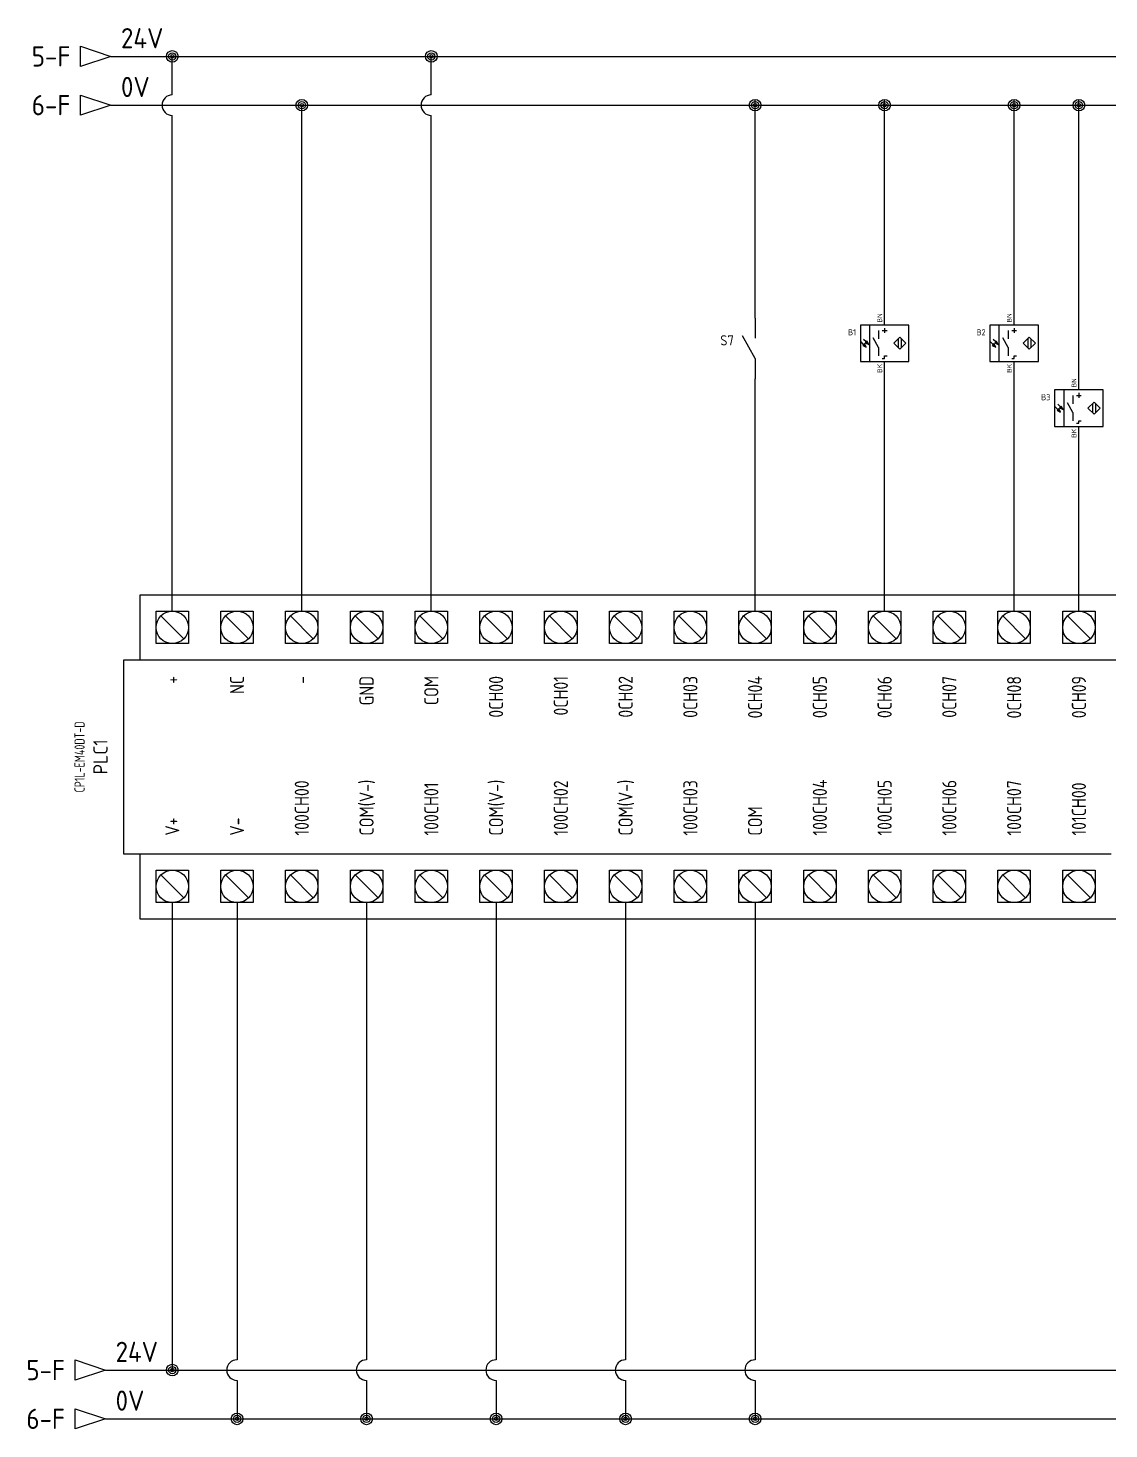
# Model space of a CAD drawing. Header units: millimetres. Extents: x 2029 to 2919, y 1343 to 1689.
# Drawn here: x 2389.4 to 2656.5, y 1343.1 to 1689.3 of the extents above; entities that cross this region are included whole.
import ezdxf
from ezdxf.enums import TextEntityAlignment as Align

# ---------------------------------------------------------------- set-up
doc = ezdxf.new("R2010")
doc.units = ezdxf.units.MM
for name, color, linetype in [('DESC', 150, 'Continuous'), ('SYMS', 7, 'Continuous'), ('TAGS', 150, 'Continuous'), ('TERMS', 123, 'Continuous'), ('WIREREF_DEST', 52, 'Continuous'), ('WIRES', 7, 'Continuous'), ('XREF', 7, 'Continuous')]:
    doc.layers.add(name, color=color, linetype=linetype)
doc.styles.add('WD_IEC', font='ISOCP2.shx', dxfattribs={"height": 4, "bigfont": 'gbcbig.shx'})

# ---------------------------------------------------------------- blocks, each defined once
blk = doc.blocks.new('PLCIO_CP1L40')
for p, q in [((-213.31, 39.3), (-213.31, 23.3)), ((264.28, 39.3), (-213.31, 39.3)), ((-209.31, 27.3), (-209.31, 35.3)), ((-209.31, 35.3), (-201.31, 35.3)), ((-201.31, 35.3), (-201.31, 27.3)), ((-193.31, 27.3), (-193.31, 35.3)), ((-193.31, 35.3), (-185.31, 35.3)), ((-185.31, 35.3), (-185.31, 27.3)), ((-177.31, 27.3), (-177.31, 35.3)), ((-177.31, 35.3), (-169.31, 35.3)), ((-169.31, 35.3), (-169.31, 27.3)), ((-161.31, 27.3), (-161.31, 35.3)), ((-161.31, 27.3), (-161.31, 35.3)), ((-161.31, 35.3), (-153.31, 35.3)), ((-161.31, 35.3), (-153.31, 35.3)), ((-153.31, 35.3), (-153.31, 27.3)), ((-153.31, 35.3), (-153.31, 27.3)), ((-145.31, 27.3), (-145.31, 35.3)), ((-145.31, 35.3), (-137.31, 35.3)), ((-137.31, 35.3), (-137.31, 27.3)), ((-129.31, 27.3), (-129.31, 35.3)), ((-129.31, 35.3), (-121.31, 35.3)), ((-121.31, 35.3), (-121.31, 27.3)), ((-113.31, 27.3), (-113.31, 35.3)), ((-113.31, 35.3), (-105.31, 35.3)), ((-105.31, 35.3), (-105.31, 27.3)), ((-97.31, 27.3), (-97.31, 35.3)), ((-97.31, 35.3), (-89.31, 35.3)), ((-89.31, 35.3), (-89.31, 27.3)), ((-81.31, 27.3), (-81.31, 35.3)), ((-81.31, 35.3), (-73.31, 35.3)), ((-73.31, 35.3), (-73.31, 27.3)), ((-65.31, 27.3), (-65.31, 35.3)), ((-65.31, 35.3), (-57.31, 35.3)), ((-57.31, 35.3), (-57.31, 27.3)), ((-49.31, 27.3), (-49.31, 35.3)), ((-49.31, 35.3), (-41.31, 35.3)), ((-41.31, 35.3), (-41.31, 27.3)), ((-33.31, 27.3), (-33.31, 35.3)), ((-33.31, 35.3), (-25.31, 35.3)), ((-25.31, 35.3), (-25.31, 27.3)), ((-17.31, 27.3), (-17.31, 35.3)), ((-17.31, 35.3), (-9.31, 35.3)), ((-9.31, 35.3), (-9.31, 27.3)), ((-1.31, 27.3), (-1.31, 35.3)), ((-1.31, 35.3), (6.69, 35.3)), ((6.69, 35.3), (6.69, 27.3)), ((14.69, 27.3), (14.69, 35.3)), ((14.69, 35.3), (22.69, 35.3)), ((22.69, 35.3), (22.69, 27.3)), ((-208.14, 34.13), (-202.48, 28.47)), ((-192.14, 34.13), (-186.48, 28.47)), ((-176.14, 34.13), (-170.48, 28.47)), ((-160.14, 34.13), (-154.48, 28.47)), ((-144.14, 34.13), (-138.48, 28.47)), ((-128.14, 34.13), (-122.48, 28.47)), ((-112.14, 34.13), (-106.48, 28.47)), ((-96.14, 34.13), (-90.48, 28.47)), ((-80.14, 34.13), (-74.48, 28.47)), ((-64.14, 34.13), (-58.48, 28.47)), ((-48.14, 34.13), (-42.48, 28.47)), ((-32.14, 34.13), (-26.48, 28.47)), ((-16.14, 34.13), (-10.48, 28.47)), ((-0.14, 34.13), (5.52, 28.47)), ((15.86, 34.13), (21.52, 28.47)), ((-201.31, 27.3), (-209.31, 27.3)), ((-185.31, 27.3), (-193.31, 27.3)), ((-169.31, 27.3), (-177.31, 27.3)), ((-153.31, 27.3), (-161.31, 27.3)), ((-153.31, 27.3), (-161.31, 27.3)), ((-137.31, 27.3), (-145.31, 27.3)), ((-121.31, 27.3), (-129.31, 27.3)), ((-105.31, 27.3), (-113.31, 27.3)), ((-89.31, 27.3), (-97.31, 27.3)), ((-73.31, 27.3), (-81.31, 27.3)), ((-57.31, 27.3), (-65.31, 27.3)), ((-41.31, 27.3), (-49.31, 27.3)), ((-25.31, 27.3), (-33.31, 27.3)), ((-9.31, 27.3), (-17.31, 27.3)), ((6.69, 27.3), (-1.31, 27.3)), ((22.69, 27.3), (14.69, 27.3)), ((-217.31, -24.7), (-217.31, 23.3)), ((-217.31, 23.3), (268.77, 23.3)), ((-213.31, -24.7), (-217.31, -24.7)), ((-213.31, -24.7), (-213.31, -40.7)), ((26.69, -24.7), (-213.31, -24.7)), ((-209.31, -28.7), (-201.31, -28.7)), ((-209.31, -36.7), (-209.31, -28.7)), ((-208.14, -29.87), (-202.48, -35.53)), ((-201.31, -28.7), (-201.31, -36.7)), ((-193.31, -28.7), (-185.31, -28.7)), ((-193.31, -28.7), (-185.31, -28.7)), ((-193.31, -36.7), (-193.31, -28.7)), ((-193.31, -36.7), (-193.31, -28.7)), ((-192.14, -29.87), (-186.48, -35.53)), ((-185.31, -28.7), (-185.31, -36.7)), ((-185.31, -28.7), (-185.31, -36.7)), ((-177.31, -28.7), (-169.31, -28.7)), ((-177.31, -28.7), (-169.31, -28.7)), ((-177.31, -36.7), (-177.31, -28.7)), ((-177.31, -36.7), (-177.31, -28.7)), ((-176.14, -29.87), (-170.48, -35.53)), ((-169.31, -28.7), (-169.31, -36.7)), ((-169.31, -28.7), (-169.31, -36.7)), ((-161.31, -28.7), (-153.31, -28.7)), ((-161.31, -28.7), (-153.31, -28.7)), ((-161.31, -36.7), (-161.31, -28.7)), ((-161.31, -36.7), (-161.31, -28.7)), ((-160.14, -29.87), (-154.48, -35.53)), ((-153.31, -28.7), (-153.31, -36.7)), ((-153.31, -28.7), (-153.31, -36.7)), ((-145.31, -28.7), (-137.31, -28.7)), ((-145.31, -28.7), (-137.31, -28.7)), ((-145.31, -36.7), (-145.31, -28.7)), ((-145.31, -36.7), (-145.31, -28.7)), ((-144.14, -29.87), (-138.48, -35.53)), ((-137.31, -28.7), (-137.31, -36.7)), ((-137.31, -28.7), (-137.31, -36.7)), ((-129.31, -28.7), (-121.31, -28.7)), ((-129.31, -28.7), (-121.31, -28.7)), ((-129.31, -36.7), (-129.31, -28.7)), ((-129.31, -36.7), (-129.31, -28.7)), ((-128.14, -29.87), (-122.48, -35.53)), ((-121.31, -28.7), (-121.31, -36.7)), ((-121.31, -28.7), (-121.31, -36.7)), ((-113.31, -28.7), (-105.31, -28.7)), ((-113.31, -28.7), (-105.31, -28.7)), ((-113.31, -36.7), (-113.31, -28.7)), ((-113.31, -36.7), (-113.31, -28.7)), ((-112.14, -29.87), (-106.48, -35.53)), ((-105.31, -28.7), (-105.31, -36.7)), ((-105.31, -28.7), (-105.31, -36.7)), ((-97.31, -28.7), (-89.31, -28.7)), ((-97.31, -28.7), (-89.31, -28.7)), ((-97.31, -36.7), (-97.31, -28.7)), ((-97.31, -36.7), (-97.31, -28.7)), ((-96.14, -29.87), (-90.48, -35.53)), ((-89.31, -28.7), (-89.31, -36.7)), ((-89.31, -28.7), (-89.31, -36.7)), ((-81.31, -28.7), (-73.31, -28.7)), ((-81.31, -28.7), (-73.31, -28.7)), ((-81.31, -36.7), (-81.31, -28.7)), ((-81.31, -36.7), (-81.31, -28.7)), ((-80.14, -29.87), (-74.48, -35.53)), ((-73.31, -28.7), (-73.31, -36.7)), ((-73.31, -28.7), (-73.31, -36.7)), ((-65.31, -28.7), (-57.31, -28.7)), ((-65.31, -28.7), (-57.31, -28.7)), ((-65.31, -36.7), (-65.31, -28.7)), ((-65.31, -36.7), (-65.31, -28.7)), ((-64.14, -29.87), (-58.48, -35.53)), ((-57.31, -28.7), (-57.31, -36.7)), ((-57.31, -28.7), (-57.31, -36.7)), ((-49.31, -28.7), (-41.31, -28.7)), ((-49.31, -28.7), (-41.31, -28.7)), ((-49.31, -36.7), (-49.31, -28.7)), ((-49.31, -36.7), (-49.31, -28.7)), ((-48.14, -29.87), (-42.48, -35.53)), ((-41.31, -28.7), (-41.31, -36.7)), ((-41.31, -28.7), (-41.31, -36.7)), ((-33.31, -28.7), (-25.31, -28.7)), ((-33.31, -28.7), (-25.31, -28.7)), ((-33.31, -36.7), (-33.31, -28.7)), ((-33.31, -36.7), (-33.31, -28.7)), ((-32.14, -29.87), (-26.48, -35.53)), ((-25.31, -28.7), (-25.31, -36.7)), ((-25.31, -28.7), (-25.31, -36.7)), ((-17.31, -28.7), (-9.31, -28.7)), ((-17.31, -28.7), (-9.31, -28.7)), ((-17.31, -36.7), (-17.31, -28.7)), ((-17.31, -36.7), (-17.31, -28.7)), ((-16.14, -29.87), (-10.48, -35.53)), ((-9.31, -28.7), (-9.31, -36.7)), ((-9.31, -28.7), (-9.31, -36.7)), ((-1.31, -28.7), (6.69, -28.7)), ((-1.31, -28.7), (6.69, -28.7)), ((-1.31, -36.7), (-1.31, -28.7)), ((-1.31, -36.7), (-1.31, -28.7)), ((-0.14, -29.87), (5.52, -35.53)), ((6.69, -28.7), (6.69, -36.7)), ((6.69, -28.7), (6.69, -36.7)), ((14.69, -36.7), (14.69, -28.7)), ((14.69, -36.7), (14.69, -28.7)), ((14.69, -28.7), (22.69, -28.7)), ((14.69, -28.7), (22.69, -28.7)), ((15.86, -29.87), (21.52, -35.53)), ((22.69, -28.7), (22.69, -36.7)), ((22.69, -28.7), (22.69, -36.7)), ((-201.31, -36.7), (-209.31, -36.7)), ((-185.31, -36.7), (-193.31, -36.7)), ((-185.31, -36.7), (-193.31, -36.7)), ((-169.31, -36.7), (-177.31, -36.7)), ((-169.31, -36.7), (-177.31, -36.7)), ((-153.31, -36.7), (-161.31, -36.7)), ((-153.31, -36.7), (-161.31, -36.7)), ((-137.31, -36.7), (-145.31, -36.7)), ((-137.31, -36.7), (-145.31, -36.7)), ((-121.31, -36.7), (-129.31, -36.7)), ((-121.31, -36.7), (-129.31, -36.7)), ((-105.31, -36.7), (-113.31, -36.7)), ((-105.31, -36.7), (-113.31, -36.7)), ((-89.31, -36.7), (-97.31, -36.7)), ((-89.31, -36.7), (-97.31, -36.7)), ((-73.31, -36.7), (-81.31, -36.7)), ((-73.31, -36.7), (-81.31, -36.7)), ((-57.31, -36.7), (-65.31, -36.7)), ((-57.31, -36.7), (-65.31, -36.7)), ((-41.31, -36.7), (-49.31, -36.7)), ((-41.31, -36.7), (-49.31, -36.7)), ((-25.31, -36.7), (-33.31, -36.7)), ((-25.31, -36.7), (-33.31, -36.7)), ((-9.31, -36.7), (-17.31, -36.7)), ((-9.31, -36.7), (-17.31, -36.7)), ((6.69, -36.7), (-1.31, -36.7)), ((6.69, -36.7), (-1.31, -36.7)), ((22.69, -36.7), (14.69, -36.7)), ((22.69, -36.7), (14.69, -36.7)), ((-213.31, -40.7), (264.28, -40.7))]:
    blk.add_line(p, q)
for centre in [(-205.31, 31.3), (-189.31, 31.3), (-173.31, 31.3), (-157.31, 31.3), (-141.31, 31.3), (-125.31, 31.3), (-109.31, 31.3), (-93.31, 31.3), (-77.31, 31.3), (-61.31, 31.3), (-45.31, 31.3), (-29.31, 31.3), (-13.31, 31.3), (2.69, 31.3), (18.69, 31.3), (-205.31, -32.7), (-189.31, -32.7), (-173.31, -32.7), (-157.31, -32.7), (-141.31, -32.7), (-125.31, -32.7), (-109.31, -32.7), (-93.31, -32.7), (-77.31, -32.7), (-61.31, -32.7), (-45.31, -32.7), (-29.31, -32.7), (-13.31, -32.7), (2.69, -32.7), (18.69, -32.7)]:
    blk.add_circle(centre, 4)
at = {"style": 'WD_IEC'}
for tag, p, width in [('DESCA46', (-126.8, 63.23), 0.9), ('DESCB46', (-119.81, 63.23), 0.9), ('DESCA47', (-110.8, 63.23), 0.9), ('DESCB47', (-103.81, 63.23), 0.9), ('DESCA48', (-94.8, 63.23), 0.9), ('DESCB48', (-87.81, 63.23), 0.9), ('DESCA49', (-78.8, 63.23), 0.9), ('DESCB49', (-71.81, 63.23), 0.9), ('DESCA50', (-62.8, 63.23), 0.9), ('DESCB50', (-55.81, 63.23), 0.9), ('DESCA51', (-46.8, 63.23), 0.9), ('DESCA52', (-30.8, 63.23), 0.9), ('DESCB52', (-23.81, 63.23), 0.9), ('DESCA53', (-14.8, 63.23), 0.9), ('DESCB53', (-7.81, 63.23), 0.9), ('DESCA54', (1.2, 63.23), 0.9), ('DESCB54', (8.19, 63.23), 0.9), ('DESCA55', (17.2, 63.23), 0.9), ('DESCB55', (24.19, 63.23), 0.9), ('DESCA56', (33.2, 63.23), 0.9), ('DESCB56', (40.19, 63.23), 0.9), ('DESCA57', (49.2, 63.23), 0.9), ('DESCB57', (56.19, 63.23), 0.9), ('DESCA58', (65.2, 63.23), 0.9), ('DESCB58', (72.19, 63.23), 0.9), ('DESCA59', (81.2, 63.23), 0.9), ('DESCB59', (88.19, 63.23), 0.9), ('DESCA60', (97.2, 63.23), 0.9), ('DESCB60', (104.19, 63.23), 0.9), ('DESCA61', (113.2, 63.23), 0.9), ('DESCA62', (129.2, 63.23), 0.9), ('DESCB62', (136.19, 63.23), 0.9), ('DESCA63', (145.2, 63.23), 0.9), ('DESCB63', (152.19, 63.23), 0.9), ('DESCA64', (161.2, 63.23), 0.9), ('DESCB64', (168.19, 63.23), 0.9), ('DESCA65', (177.2, 63.23), 0.9), ('DESCB65', (184.19, 63.23), 0.9), ('DESCA66', (193.2, 63.23), 0.9), ('DESCB66', (200.19, 63.23), 0.9), ('DESCA67', (209.2, 63.23), 0.9), ('DESCB67', (216.19, 63.23), 0.9), ('DESCA68', (225.2, 63.23), 0.9), ('DESCB68', (232.19, 63.23), 0.9), ('DESCA69', (241.2, 63.23), 0.9), ('DESCB69', (248.19, 63.23), 0.9), ('DESCB51', (-39.81, 63.23), 0.9), ('DESCB61', (120.19, 63.23), 0.9), ('WDTAGALT', (-255.31, -12.7), 0.8)]:
    blk.add_attdef(tag, p, '', height=4, rotation=90, dxfattribs=dict(at, width=width))
at = {"style": 'WD_IEC', "width": 0.9}
for tag, p in [('TERM41', (-203.31, 36.53)), ('TERM42', (-187.31, 36.53)), ('TERM43', (-171.31, 36.53)), ('TERM44', (-155.31, 36.53)), ('TERM45', (-139.31, 36.53)), ('TERM46', (-123.31, 36.53)), ('TERM47', (-107.31, 36.53)), ('TERM48', (-91.31, 36.53)), ('TERM49', (-75.31, 36.53)), ('TERM50', (-59.31, 36.53)), ('TERM51', (-43.31, 36.53)), ('TERM52', (-27.31, 36.53)), ('TERM53', (-11.31, 36.53)), ('TERM54', (4.69, 36.53)), ('TERM55', (20.69, 36.53)), ('TERM56', (36.69, 36.53)), ('TERM57', (52.69, 36.53)), ('TERM58', (68.69, 36.53)), ('TERM59', (84.69, 36.53)), ('TERM60', (100.69, 36.53)), ('TERM61', (116.69, 36.53)), ('TERM62', (132.69, 36.53)), ('TERM63', (148.69, 36.53)), ('TERM64', (164.69, 36.53)), ('TERM65', (180.69, 36.53)), ('TERM66', (196.69, 36.53)), ('TERM67', (212.69, 36.53)), ('TERM68', (228.69, 36.53)), ('TERM69', (244.69, 36.53))]:
    blk.add_attdef(tag, text='', height=2.5, rotation=90, dxfattribs=at).set_placement(p, align=Align.TOP_LEFT)
at = {"style": 'WD_IEC', "flags": 1}
for tag, p in [('X2TERM41', (-205.31, 35.3)), ('X2TERM42', (-189.31, 35.3)), ('X2TERM43', (-173.31, 35.3)), ('X2TERM44', (-157.31, 35.3)), ('X2TERM45', (-141.31, 35.3)), ('X2TERM46', (-125.31, 35.3)), ('X2TERM47', (-109.31, 35.3)), ('X2TERM48', (-93.31, 35.3)), ('X2TERM49', (-77.31, 35.3)), ('X2TERM50', (-61.31, 35.3)), ('X2TERM51', (-45.31, 35.3)), ('X2TERM52', (-29.31, 35.3)), ('X2TERM53', (-13.31, 35.3)), ('X2TERM54', (2.69, 35.3)), ('X2TERM55', (18.69, 35.3)), ('X2TERM56', (34.69, 35.3)), ('X2TERM57', (50.69, 35.3)), ('X2TERM58', (66.69, 35.3)), ('X2TERM59', (82.69, 35.3)), ('X2TERM60', (98.69, 35.3)), ('X2TERM61', (114.69, 35.3)), ('X2TERM62', (130.69, 35.3)), ('X2TERM63', (146.69, 35.3)), ('X2TERM64', (162.69, 35.3)), ('X2TERM65', (178.69, 35.3)), ('X2TERM66', (194.69, 35.3)), ('X2TERM67', (210.69, 35.3)), ('X2TERM68', (226.69, 35.3)), ('X2TERM69', (242.69, 35.3)), ('X8TERM01', (-205.31, -36.7)), ('X8TERM02', (-189.31, -36.7)), ('X8TERM03', (-173.31, -36.7)), ('X8TERM04', (-157.31, -36.7)), ('X8TERM05', (-141.31, -36.7)), ('X8TERM06', (-125.31, -36.7)), ('X8TERM07', (-109.31, -36.7)), ('X8TERM08', (-93.31, -36.7)), ('X8TERM09', (-77.31, -36.7)), ('X8TERM10', (-61.31, -36.7)), ('X8TERM11', (-45.31, -36.7)), ('X8TERM12', (-29.31, -36.7)), ('X8TERM13', (-13.31, -36.7)), ('X8TERM14', (2.69, -36.7)), ('X8TERM15', (18.69, -36.7)), ('X8TERM16', (34.69, -36.7)), ('X8TERM17', (50.69, -36.7)), ('X8TERM18', (66.69, -36.7)), ('X8TERM19', (82.69, -36.7)), ('X8TERM20', (98.69, -36.7)), ('X8TERM21', (114.69, -36.7)), ('X8TERM22', (130.69, -36.7)), ('X8TERM23', (146.69, -36.7)), ('X8TERM24', (162.69, -36.7)), ('X8TERM26', (186.69, -36.7)), ('X8TERM27', (202.69, -36.7)), ('X8TERM28', (218.69, -36.7))]:
    blk.add_attdef(tag, p, '', height=0.35, rotation=90, dxfattribs=at)
at = {"style": 'WD_IEC', "width": 0.9}
for tag, p in [('TERMDESC41', (-205.31, 19.3)), ('TERMDESC42', (-189.31, 19.3)), ('TERMDESC43', (-173.31, 19.3)), ('TERMDESC44', (-157.31, 19.3)), ('TERMDESC45', (-141.31, 19.3)), ('TAGA46', (-125.31, 19.3)), ('TAGA47', (-109.31, 19.3)), ('TAGA48', (-93.31, 19.3)), ('TAGA49', (-77.31, 19.3)), ('TAGA50', (-61.31, 19.3)), ('TAGA51', (-45.31, 19.3)), ('TAGA52', (-29.31, 19.3)), ('TAGA53', (-13.31, 19.3)), ('TAGA54', (2.69, 19.3)), ('TAGA55', (18.69, 19.3)), ('TAGA56', (34.69, 19.3)), ('TAGA57', (50.69, 19.3)), ('TAGA58', (66.69, 19.3)), ('TAGA59', (82.69, 19.3)), ('TAGA60', (98.69, 19.3)), ('TAGA61', (114.69, 19.3)), ('TAGA62', (130.69, 19.3)), ('TAGA63', (146.69, 19.3)), ('TAGA64', (162.69, 19.3)), ('TAGA65', (178.69, 19.3)), ('TAGA66', (194.69, 19.3)), ('TAGA67', (210.69, 19.3)), ('TAGA68', (226.69, 19.3)), ('TAGA69', (242.69, 19.3))]:
    blk.add_attdef(tag, text='', height=3.5, rotation=90, dxfattribs=at).set_placement(p, align=Align.MIDDLE_RIGHT)
at = {"linetype": 'Continuous', "style": 'WD_IEC', "flags": 9}
for tag, p in [('ASSYCODE', (-244.3, 6.66)), ('FAMILY', (-243.52, 6.69))]:
    blk.add_attdef(tag, text='', height=0.32, rotation=90, dxfattribs=at).set_placement(p, align=Align.CENTER)
at = {"style": 'WD_IEC'}
for tag, p in [('LINE1', (-236.02, -0.7)), ('LINE2', (-231.02, -0.7)), ('TAG1', (-221.31, -0.7))]:
    blk.add_attdef(tag, text='', height=3.5, rotation=90, dxfattribs=at).set_placement(p, align=Align.CENTER)
for tag, width, p in [('INST', 0.8, (-251.47, -0.7)), ('LOC', 0.8, (-248.03, -0.7)), ('MFG', 0.8, (-244.02, -0.7)), ('CAT', 0.9, (-240.52, -0.7)), ('DESC', 0.8, (-226.97, -0.7))]:
    blk.add_attdef(tag, text='', height=2.5, rotation=90, dxfattribs=dict(at, width=width)).set_placement(p, align=Align.CENTER)
at = {"style": 'WD_IEC', "width": 0.9}
for tag, p in [('TERMDESC01', (-205.31, -20.14)), ('TERMDESC02', (-189.31, -20.14)), ('TERMDESC04', (-157.31, -20.14)), ('TERMDESC06', (-125.31, -20.14)), ('TERMDESC08', (-93.31, -20.14)), ('TERMDESC10', (-61.31, -20.14)), ('TERMDESC16', (34.69, -20.14)), ('TERMDESC20', (98.69, -20.14)), ('TERMDESC26', (186.69, -20.14)), ('TERMDESC27', (202.69, -20.14)), ('TERMDESC28', (218.69, -20.14)), ('TAGA03', (-173.31, -20.14)), ('TAGA05', (-141.31, -20.14)), ('TAGA07', (-109.31, -20.14)), ('TAGA09', (-77.31, -20.14)), ('TAGA22', (130.69, -20.14)), ('TAGA23', (146.69, -20.14)), ('TAGA24', (162.69, -20.14)), ('TAGA11', (-45.31, -20.14)), ('TAGA12', (-29.31, -20.14)), ('TAGA13', (-13.31, -20.14)), ('TAGA14', (2.69, -20.14)), ('TAGA15', (18.69, -20.14)), ('TAGA17', (50.69, -20.14)), ('TAGA18', (66.69, -20.14)), ('TAGA19', (82.69, -20.14)), ('TAGA21', (114.69, -20.14))]:
    blk.add_attdef(tag, text='', height=3.5, rotation=90, dxfattribs=at).set_placement(p, align=Align.MIDDLE_LEFT)
for tag, p in [('TERM01', (-203.31, -37.61)), ('TERM02', (-187.31, -37.75)), ('TERM03', (-171.31, -37.75)), ('TERM04', (-155.31, -37.75)), ('TERM05', (-139.31, -37.75)), ('TERM06', (-123.31, -37.75)), ('TERM07', (-107.31, -37.75)), ('TERM08', (-91.31, -37.75)), ('TERM09', (-75.31, -37.75)), ('TERM10', (-59.31, -37.75)), ('TERM11', (-43.31, -37.75)), ('TERM12', (-27.31, -37.75)), ('TERM13', (-11.31, -37.75)), ('TERM14', (4.69, -37.75)), ('TERM15', (20.69, -37.75)), ('TERM16', (36.69, -37.75)), ('TERM17', (52.69, -37.75)), ('TERM18', (68.69, -37.75)), ('TERM19', (84.69, -37.75)), ('TERM20', (100.69, -37.75)), ('TERM21', (116.69, -37.75)), ('TERM22', (132.69, -37.75)), ('TERM23', (148.69, -37.75)), ('TERM24', (164.69, -37.75)), ('TERM26', (188.69, -37.75)), ('TERM27', (204.69, -37.75)), ('TERM28', (220.69, -37.75))]:
    blk.add_attdef(tag, text='', height=2.5, rotation=90, dxfattribs=at).set_placement(p, align=Align.TOP_RIGHT)
for tag, p in [('DESCA03', (-174.8, -64.77)), ('DESCB03', (-167.81, -64.77)), ('DESCA05', (-142.8, -64.77)), ('DESCB05', (-135.81, -64.77)), ('DESCA06', (-126.8, -64.77)), ('DESCB06', (-119.81, -64.77)), ('DESCA08', (-94.8, -64.77)), ('DESCB08', (-87.81, -64.77)), ('DESCA09', (-78.8, -64.77)), ('DESCB09', (-71.81, -64.77)), ('DESCA11', (-46.8, -64.77)), ('DESCB11', (-39.81, -64.77)), ('DESCA12', (-30.8, -64.77)), ('DESCB12', (-23.81, -64.77)), ('DESCA13', (-14.8, -64.77)), ('DESCB13', (-7.81, -64.77)), ('DESCA14', (1.2, -64.77)), ('DESCB14', (8.19, -64.77)), ('DESCA15', (17.2, -64.77)), ('DESCB15', (24.19, -64.77)), ('DESCA17', (49.2, -64.77)), ('DESCB17', (56.19, -64.77)), ('DESCA18', (65.2, -64.77)), ('DESCB18', (72.19, -64.77)), ('DESCA19', (81.2, -64.77)), ('DESCB19', (88.19, -64.77)), ('DESCA21', (113.2, -64.77)), ('DESCB21', (120.19, -64.77)), ('DESCA22', (129.2, -64.77)), ('DESCB22', (136.19, -64.77)), ('DESCA23', (145.2, -64.77)), ('DESCB23', (152.19, -64.77)), ('DESCA24', (161.2, -64.77)), ('DESCB24', (168.19, -64.77))]:
    blk.add_attdef(tag, text='', height=4, rotation=90, dxfattribs=at).set_placement(p, align=Align.RIGHT)
blk = doc.blocks.new('WDDOT')
for radius in [0.72, 0.449, 0.223]:
    blk.add_circle((0, 0), radius)
blk = doc.blocks.new('HA1D3')
blk.add_lwpolyline([(0, 0), (-3.75, -1.25), (-3.75, 1.25)], close=True)
at = {"style": 'WD_IEC'}
for tag, p, height, flags in [('WIRENO', (1.25, 1), 2.5, 8), ('X1TERM01', (0, 0), 0.32, 1)]:
    blk.add_attdef(tag, p, '', height=height, dxfattribs=dict(at, flags=flags))
at = {"style": 'WD_IEC', "flags": 1}
blk.add_attdef('SIGCODE', text='', height=1, dxfattribs=at).set_placement((-2.5, 1.8), align=Align.RIGHT)
at = {"style": 'WD_IEC'}
blk.add_attdef('XREF', text='', height=2.5, dxfattribs=at).set_placement((-5, 0), align=Align.MIDDLE_RIGHT)
blk.add_attdef('DESC1', text='', height=2.5, dxfattribs=at).set_placement((1.25, -1), align=Align.TOP_LEFT)
blk = doc.blocks.new('VSW11')
for p, q in [((0, 7.5), (0, 2.5)), ((0, -2.5), (-3.125, 3.125)), ((0, -2.5), (0, -7.5))]:
    blk.add_line(p, q)
at = {"style": 'WD_IEC'}
for tag, p in [('INST', (-5.25, 7.75)), ('LOC', (-5.25, 4.25)), ('TAG1', (-5.25, 0.75)), ('DESC1', (-5.25, -12.85)), ('DESC2', (-5.25, -16.35)), ('DESC3', (-5.25, -19.85))]:
    blk.add_attdef(tag, text='', height=2.5, dxfattribs=at).set_placement(p, align=Align.RIGHT)
blk.add_attdef('TERM01', text='', height=2, rotation=90, dxfattribs=at).set_placement((-1, 7.5), align=Align.RIGHT)
at = {"style": 'WD_IEC', "flags": 1}
for tag, p, height in [('X2TERM01', (0, 7.5), 0.32), ('CONTACT', (0.5, 4.5), 1), ('COMMON', (1.75, 3.25), 1), ('X1LINK', (-0.5, 0), 0.32), ('ASSYCODE', (1, -4), 1), ('FAMILY', (1, -5.5), 1), ('CATDESC', (1, -7), 1), ('X8TERM02', (0, -7.5), 0.32)]:
    blk.add_attdef(tag, p, '', height=height, dxfattribs=at)
at = {"style": 'WD_IEC'}
blk.add_attdef('TERM02', (-1, -7.5), '', height=2, rotation=90, dxfattribs=at)
at = {"style": 'WD_IEC', "flags": 9}
for tag, p in [('MFG', (-5.75, -2.75)), ('CAT', (-5.75, -5.25))]:
    blk.add_attdef(tag, text='', height=1.5, dxfattribs=at).set_placement(p, align=Align.RIGHT)
at = {"lineweight": 15, "style": 'WD_IEC'}
for tag, p in [('XREF', (-5.25, -8.85)), ('WDTAGALT', (-5, -23.5))]:
    blk.add_attdef(tag, text='', height=2.5, dxfattribs=at).set_placement(p, align=Align.RIGHT)
blk = doc.blocks.new('VPE11PE2')
for p, q in [((-6.25, 7.5), (-6.25, -7.5)), ((0, 6.25), (0, 4.25)), ((-8.66, -0.53), (-9.72, 0.53)), ((-7.59, 0.53), (-8.66, 1.59)), ((-7.24, 0.88), (-7.95, 0.18)), ((-7.95, 0.18), (-6.53, -0.53)), ((-6.53, -0.53), (-7.24, 0.88)), ((-2.5, -1.75), (-4.69, 2.19)), ((-2.5, 5.25), (-2.5, 1.75)), ((-1, 5.25), (1, 5.25)), ((5.62, 1.87), (5.62, -1.88)), ((6.88, 1.87), (6.88, -1.88)), ((-8.3, -0.18), (-9.01, -0.88)), ((-9.01, -0.88), (-7.59, -1.59)), ((-7.59, -1.59), (-8.3, -0.18)), ((-2.5, -1.75), (-2.5, -5.25)), ((0, -6.25), (0, -5.25)), ((0, -5.25), (1, -5.25)), ((-1, -6.25), (0, -6.25))]:
    blk.add_line(p, q)
for points in [[(-10, -7.5), (10, -7.5), (10, 7.5), (-10, 7.5)], [(6.25, 2.5), (8.75, 0), (6.25, -2.5), (3.75, 0)]]:
    blk.add_lwpolyline(points, close=True)
for points in [[(-7.24, 0.88), (-7.95, 0.18), (-6.53, -0.53)], [(-8.3, -0.18), (-9.01, -0.88), (-7.59, -1.59)]]:
    blk.add_solid(points)
at = {"style": 'WD_IEC'}
for tag, p in [('INST', (-11.75, 10.25)), ('LOC', (-11.75, 6.75)), ('XREF', (-11.75, -1.35)), ('TAG1', (-11.75, 3.25)), ('DESC1', (-11.75, -5.2)), ('DESC3', (-11.75, -12.2)), ('DESC2', (-11.75, -8.7)), ('WDTAGALT', (-11.25, -15.12))]:
    blk.add_attdef(tag, text='', height=2.5, dxfattribs=at).set_placement(p, align=Align.RIGHT)
blk.add_attdef('TERM02', (-1, 8.5), '', height=2, rotation=90, dxfattribs=at)
at = {"style": 'WD_IEC', "flags": 1}
for tag, p, height in [('X2TERM02', (0, 7.5), 0.32), ('MFG', (12.75, 6.5), 1.5), ('CAT', (12.75, 4), 1.5), ('ASSYCODE', (11, -4), 1), ('FAMILY', (11, -5.5), 1), ('X8TERM01', (0, -7.5), 0.32), ('CATDESC', (11, -7), 1)]:
    blk.add_attdef(tag, p, '', height=height, dxfattribs=at)
at = {"style": 'WD_IEC'}
blk.add_attdef('TERM01', text='', height=2, rotation=90, dxfattribs=at).set_placement((-1, -8.5), align=Align.RIGHT)

msp = doc.modelspace()

# ---------------------------------------------------------------- linework, layer by layer
at = {"layer": 'WIRES'}
for p, q in [((2409.88, 1682.27), (2913.85, 1682.27)), ((2425.06, 1672.76), (2425.06, 1682.27)), ((2489.06, 1672.76), (2489.06, 1682.27)), ((2409.88, 1670.22), (2913.85, 1670.22)), ((2457.06, 1545.18), (2457.06, 1670.22)), ((2569.06, 1617.61), (2569.06, 1671.59)), ((2601.06, 1615.9), (2601.06, 1671.59)), ((2633.06, 1615.9), (2633.06, 1671.59)), ((2649.06, 1599.86), (2649.06, 1671.59)), ((2425.06, 1545.18), (2425.06, 1667.68)), ((2489.06, 1545.18), (2489.06, 1667.68)), ((2601.06, 1545.18), (2601.06, 1606.9)), ((2633.06, 1545.18), (2633.06, 1606.9)), ((2569.06, 1545.18), (2569.06, 1602.61)), ((2649.06, 1545.18), (2649.06, 1590.86)), ((2425.06, 1473.18), (2425.06, 1357.68)), ((2441.06, 1473.18), (2441.06, 1360.22)), ((2473.06, 1473.18), (2473.06, 1360.22)), ((2505.06, 1473.18), (2505.06, 1360.22)), ((2537.06, 1473.18), (2537.06, 1360.22)), ((2569.06, 1473.18), (2569.06, 1360.22)), ((2408.55, 1357.68), (2919.29, 1357.68)), ((2441.06, 1355.14), (2441.06, 1345.63)), ((2473.06, 1355.14), (2473.06, 1345.63)), ((2505.06, 1355.14), (2505.06, 1345.63)), ((2537.06, 1355.14), (2537.06, 1345.63)), ((2569.06, 1355.14), (2569.06, 1345.63)), ((2408.55, 1345.63), (2919.29, 1345.63))]:
    msp.add_line(p, q, dxfattribs=at)
for centre in [(2425.06, 1670.22), (2489.06, 1670.22), (2441.06, 1357.68), (2473.06, 1357.68), (2505.06, 1357.68), (2537.06, 1357.68), (2569.06, 1357.68)]:
    msp.add_arc(centre, 2.54, 90, 270, dxfattribs=at)

# ---------------------------------------------------------------- block references
at = {"layer": 'SYMS'}
ref = msp.add_blockref('HA1D3', (2409.88, 1682.27), dxfattribs=dict(at, xscale=2, yscale=2, zscale=2))
ref.add_attrib('XREF', '5-F', dxfattribs={"layer": 'XREF', "height": 5, "style": 'WD_IEC'}).set_placement((2399.88, 1682.27), align=Align.MIDDLE_RIGHT)
ref.add_attrib('WIRENO', '24V', (2412.38, 1684.27), dxfattribs={"layer": 'WIREREF_DEST', "height": 5, "style": 'WD_IEC', "flags": 8})
at = {"layer": 'SYMS', "xscale": 2, "yscale": 2, "zscale": 2}
for p in [(2425.06, 1682.27), (2489.06, 1682.27), (2457.06, 1670.22), (2569.06, 1670.22), (2601.06, 1670.22), (2633.06, 1670.22), (2649.06, 1670.22), (2425.06, 1357.68), (2441.06, 1345.63), (2473.06, 1345.63), (2505.06, 1345.63), (2537.06, 1345.63), (2569.06, 1345.63)]:
    msp.add_blockref('WDDOT', p, dxfattribs=at)
at = {"layer": 'SYMS'}
ref = msp.add_blockref('HA1D3', (2409.88, 1670.22), dxfattribs=dict(at, xscale=2, yscale=2, zscale=2))
ref.add_attrib('XREF', '6-F', dxfattribs={"layer": 'XREF', "height": 5, "style": 'WD_IEC'}).set_placement((2399.88, 1670.22), align=Align.MIDDLE_RIGHT)
ref.add_attrib('WIRENO', '0V', (2412.38, 1672.22), dxfattribs={"layer": 'WIREREF_DEST', "height": 5, "style": 'WD_IEC', "flags": 8})
ref = msp.add_blockref('VSW11', (2569.06, 1610.11), dxfattribs=at)
ref.add_attrib('TAG1', 'S7', dxfattribs={"layer": 'TAGS', "height": 2.5, "style": 'WD_IEC'}).set_placement((2563.81, 1610.86), align=Align.RIGHT)
ref = msp.add_blockref('VPE11PE2', (2601.06, 1611.4), dxfattribs=dict(at, xscale=0.6, yscale=0.6, zscale=0.6))
ref.add_attrib('TERM02', 'BN', (2600.46, 1616.5), dxfattribs={"layer": 'TERMS', "height": 1.2, "rotation": 90, "style": 'WD_IEC'})
ref.add_attrib('TERM01', 'BK', dxfattribs={"layer": 'TERMS', "height": 1.2, "rotation": 90, "style": 'WD_IEC'}).set_placement((2600.46, 1606.3), align=Align.RIGHT)
ref.add_attrib('TAG1', 'B1', dxfattribs={"layer": 'TAGS', "height": 1.5, "style": 'WD_IEC'}).set_placement((2594.01, 1613.35), align=Align.RIGHT)
ref = msp.add_blockref('VPE11PE2', (2633.06, 1611.4), dxfattribs=dict(at, xscale=0.6, yscale=0.6, zscale=0.6))
ref.add_attrib('TERM02', 'BN', (2632.46, 1616.5), dxfattribs={"layer": 'TERMS', "height": 1.2, "rotation": 90, "style": 'WD_IEC'})
ref.add_attrib('TERM01', 'BK', dxfattribs={"layer": 'TERMS', "height": 1.2, "rotation": 90, "style": 'WD_IEC'}).set_placement((2632.46, 1606.3), align=Align.RIGHT)
ref.add_attrib('TAG1', 'B2', dxfattribs={"layer": 'TAGS', "height": 1.5, "style": 'WD_IEC'}).set_placement((2626.01, 1613.35), align=Align.RIGHT)
ref = msp.add_blockref('VPE11PE2', (2649.06, 1595.36), dxfattribs=dict(at, xscale=0.6, yscale=0.6, zscale=0.6))
ref.add_attrib('TERM02', 'BN', (2648.46, 1600.46), dxfattribs={"layer": 'TERMS', "height": 1.2, "rotation": 90, "style": 'WD_IEC'})
ref.add_attrib('TERM01', 'BK', dxfattribs={"layer": 'TERMS', "height": 1.2, "rotation": 90, "style": 'WD_IEC'}).set_placement((2648.46, 1590.26), align=Align.RIGHT)
ref.add_attrib('TAG1', 'B3', dxfattribs={"layer": 'TAGS', "height": 1.5, "style": 'WD_IEC'}).set_placement((2642.01, 1597.31), align=Align.RIGHT)
ref = msp.add_blockref('PLCIO_CP1L40', (2630.37, 1509.88), dxfattribs=at)
ref.add_attrib('TAGA09', '100CH03', dxfattribs={"layer": 'TAGS', "height": 3.5, "rotation": 90, "style": 'WD_IEC', "width": 0.9}).set_placement((2553.06, 1489.74), align=Align.MIDDLE_LEFT)
ref.add_attrib('TERMDESC08', 'COM(V-)', dxfattribs={"layer": 'TERMS', "height": 3.5, "rotation": 90, "style": 'WD_IEC', "width": 0.9}).set_placement((2537.06, 1489.74), align=Align.MIDDLE_LEFT)
ref.add_attrib('TAGA07', '100CH02', dxfattribs={"layer": 'TAGS', "height": 3.5, "rotation": 90, "style": 'WD_IEC', "width": 0.9}).set_placement((2521.06, 1489.74), align=Align.MIDDLE_LEFT)
ref.add_attrib('TERMDESC06', 'COM(V-)', dxfattribs={"layer": 'TERMS', "height": 3.5, "rotation": 90, "style": 'WD_IEC', "width": 0.9}).set_placement((2505.06, 1489.74), align=Align.MIDDLE_LEFT)
ref.add_attrib('TAGA05', '100CH01', dxfattribs={"layer": 'TAGS', "height": 3.5, "rotation": 90, "style": 'WD_IEC', "width": 0.9}).set_placement((2489.06, 1489.74), align=Align.MIDDLE_LEFT)
ref.add_attrib('TERMDESC04', 'COM(V-)', dxfattribs={"layer": 'TERMS', "height": 3.5, "rotation": 90, "style": 'WD_IEC', "width": 0.9}).set_placement((2473.06, 1489.74), align=Align.MIDDLE_LEFT)
ref.add_attrib('TAGA03', '100CH00', dxfattribs={"layer": 'TAGS', "height": 3.5, "rotation": 90, "style": 'WD_IEC', "width": 0.9}).set_placement((2457.06, 1489.74), align=Align.MIDDLE_LEFT)
ref.add_attrib('TERMDESC02', 'V-', dxfattribs={"layer": 'TERMS', "height": 3.5, "rotation": 90, "style": 'WD_IEC', "width": 0.9}).set_placement((2441.06, 1489.74), align=Align.MIDDLE_LEFT)
ref.add_attrib('TERMDESC01', 'V+', dxfattribs={"layer": 'TERMS', "height": 3.5, "rotation": 90, "style": 'WD_IEC', "width": 0.9}).set_placement((2425.06, 1489.74), align=Align.MIDDLE_LEFT)
ref.add_attrib('TAGA12', '100CH05', dxfattribs={"layer": 'TAGS', "height": 3.5, "rotation": 90, "style": 'WD_IEC', "width": 0.9}).set_placement((2601.06, 1489.74), align=Align.MIDDLE_LEFT)
ref.add_attrib('TAGA47', '0CH01', dxfattribs={"layer": 'TAGS', "height": 3.5, "rotation": 90, "style": 'WD_IEC', "width": 0.9}).set_placement((2521.06, 1529.18), align=Align.MIDDLE_RIGHT)
ref.add_attrib('TERMDESC45', 'COM', dxfattribs={"layer": 'TERMS', "height": 3.5, "rotation": 90, "style": 'WD_IEC', "width": 0.9}).set_placement((2489.06, 1529.18), align=Align.MIDDLE_RIGHT)
ref.add_attrib('TERMDESC43', '-', dxfattribs={"layer": 'TERMS', "height": 3.5, "rotation": 90, "style": 'WD_IEC', "width": 0.9}).set_placement((2457.06, 1529.18), align=Align.MIDDLE_RIGHT)
ref.add_attrib('TERMDESC42', 'NC', dxfattribs={"layer": 'TERMS', "height": 3.5, "rotation": 90, "style": 'WD_IEC', "width": 0.9}).set_placement((2441.06, 1529.18), align=Align.MIDDLE_RIGHT)
ref.add_attrib('TERMDESC41', '+', dxfattribs={"layer": 'TERMS', "height": 3.5, "rotation": 90, "style": 'WD_IEC', "width": 0.9}).set_placement((2425.06, 1529.18), align=Align.MIDDLE_RIGHT)
ref.add_attrib('TAG1', 'PLC1', dxfattribs={"layer": 'TAGS', "height": 3.5, "rotation": 90, "style": 'WD_IEC'}).set_placement((2409.06, 1509.18), align=Align.CENTER)
ref.add_attrib('DESC', 'CP1L-EM40DT-D', dxfattribs={"layer": 'DESC', "height": 2.5, "rotation": 90, "style": 'WD_IEC', "width": 0.8}).set_placement((2403.4, 1509.18), align=Align.CENTER)
ref.add_attrib('TERMDESC10', 'COM', dxfattribs={"layer": 'TERMS', "height": 3.5, "rotation": 90, "style": 'WD_IEC', "width": 0.9}).set_placement((2569.06, 1489.74), align=Align.MIDDLE_LEFT)
ref.add_attrib('TAGA11', '100CH04', dxfattribs={"layer": 'TAGS', "height": 3.5, "rotation": 90, "style": 'WD_IEC', "width": 0.9}).set_placement((2585.06, 1489.74), align=Align.MIDDLE_LEFT)
ref.add_attrib('TAGA13', '100CH06', dxfattribs={"layer": 'TAGS', "height": 3.5, "rotation": 90, "style": 'WD_IEC', "width": 0.9}).set_placement((2617.06, 1489.74), align=Align.MIDDLE_LEFT)
ref.add_attrib('TAGA14', '100CH07', dxfattribs={"layer": 'TAGS', "height": 3.5, "rotation": 90, "style": 'WD_IEC', "width": 0.9}).set_placement((2633.06, 1489.74), align=Align.MIDDLE_LEFT)
ref.add_attrib('TAGA15', '101CH00', dxfattribs={"layer": 'TAGS', "height": 3.5, "rotation": 90, "style": 'WD_IEC', "width": 0.9}).set_placement((2649.06, 1489.74), align=Align.MIDDLE_LEFT)
ref.add_attrib('TERMDESC44', 'GND', dxfattribs={"layer": 'TERMS', "height": 3.5, "rotation": 90, "style": 'WD_IEC', "width": 0.9}).set_placement((2473.06, 1529.18), align=Align.MIDDLE_RIGHT)
ref.add_attrib('TAGA46', '0CH00', dxfattribs={"layer": 'TAGS', "height": 3.5, "rotation": 90, "style": 'WD_IEC', "width": 0.9}).set_placement((2505.06, 1529.18), align=Align.MIDDLE_RIGHT)
ref.add_attrib('TAGA48', '0CH02', dxfattribs={"layer": 'TAGS', "height": 3.5, "rotation": 90, "style": 'WD_IEC', "width": 0.9}).set_placement((2537.06, 1529.18), align=Align.MIDDLE_RIGHT)
ref.add_attrib('TAGA49', '0CH03', dxfattribs={"layer": 'TAGS', "height": 3.5, "rotation": 90, "style": 'WD_IEC', "width": 0.9}).set_placement((2553.06, 1529.18), align=Align.MIDDLE_RIGHT)
ref.add_attrib('TAGA50', '0CH04', dxfattribs={"layer": 'TAGS', "height": 3.5, "rotation": 90, "style": 'WD_IEC', "width": 0.9}).set_placement((2569.06, 1529.18), align=Align.MIDDLE_RIGHT)
ref.add_attrib('TAGA51', '0CH05', dxfattribs={"layer": 'TAGS', "height": 3.5, "rotation": 90, "style": 'WD_IEC', "width": 0.9}).set_placement((2585.06, 1529.18), align=Align.MIDDLE_RIGHT)
ref.add_attrib('TAGA52', '0CH06', dxfattribs={"layer": 'TAGS', "height": 3.5, "rotation": 90, "style": 'WD_IEC', "width": 0.9}).set_placement((2601.06, 1529.18), align=Align.MIDDLE_RIGHT)
ref.add_attrib('TAGA53', '0CH07', dxfattribs={"layer": 'TAGS', "height": 3.5, "rotation": 90, "style": 'WD_IEC', "width": 0.9}).set_placement((2617.06, 1529.18), align=Align.MIDDLE_RIGHT)
ref.add_attrib('TAGA54', '0CH08', dxfattribs={"layer": 'TAGS', "height": 3.5, "rotation": 90, "style": 'WD_IEC', "width": 0.9}).set_placement((2633.06, 1529.18), align=Align.MIDDLE_RIGHT)
ref.add_attrib('TAGA55', '0CH09', dxfattribs={"layer": 'TAGS', "height": 3.5, "rotation": 90, "style": 'WD_IEC', "width": 0.9}).set_placement((2649.06, 1529.18), align=Align.MIDDLE_RIGHT)
ref = msp.add_blockref('HA1D3', (2408.55, 1357.68), dxfattribs=dict(at, xscale=2, yscale=2, zscale=2))
ref.add_attrib('XREF', '5-F', dxfattribs={"layer": 'XREF', "height": 5, "style": 'WD_IEC'}).set_placement((2398.55, 1357.68), align=Align.MIDDLE_RIGHT)
ref.add_attrib('WIRENO', '24V', (2411.05, 1359.68), dxfattribs={"layer": 'WIREREF_DEST', "height": 5, "style": 'WD_IEC', "flags": 8})
ref = msp.add_blockref('HA1D3', (2408.55, 1345.63), dxfattribs=dict(at, xscale=2, yscale=2, zscale=2))
ref.add_attrib('XREF', '6-F', dxfattribs={"layer": 'XREF', "height": 5, "style": 'WD_IEC'}).set_placement((2398.55, 1345.63), align=Align.MIDDLE_RIGHT)
ref.add_attrib('WIRENO', '0V', (2411.05, 1347.63), dxfattribs={"layer": 'WIREREF_DEST', "height": 5, "style": 'WD_IEC', "flags": 8})

doc.saveas('drawing.dxf')
